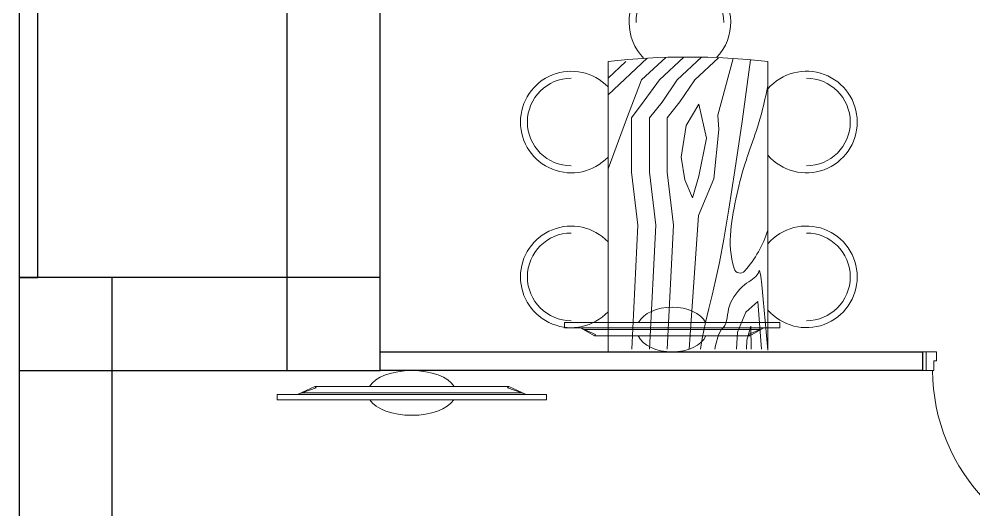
# Model space of a CAD drawing. Header units: millimetres. Extents: x 0 to 145404, y 0 to 194550.
# Drawn here: x 76875 to 80976, y 105968 to 108075 of the extents above; entities that cross this region are included whole.
import ezdxf

# ---------------------------------------------------------------- set-up
doc = ezdxf.new("R2010")
doc.units = ezdxf.units.MM
doc.linetypes.add('ELGO_LTYPE0', pattern=[0])
for name, color, linetype, lineweight in [('АР - Двери', 126, 'Continuous', 9), ('АР - Наружная стена', 144, 'Continuous', 30), ('АР - Перегородки 80', 32, 'Continuous', 30)]:
    doc.layers.add(name, color=color, linetype=linetype, lineweight=lineweight)
doc.layers.add('АР - мебель', color=7, linetype='Continuous', lineweight=9, true_color=0x787878)

# ---------------------------------------------------------------- blocks, each defined once
blk = doc.blocks.new('ОГ73_на5персон_стол1245х685')
for p, q in [((-623.4, 0), (623.4, 0)), ((623.4, 0), (623.4, -686.7)), ((611.5, -686.7), (-623.4, -686.7))]:
    blk.add_line(p, q)
for points in [[(-641, -247.6), (-544.1, -144.5), (-375.8, -79.3), (-161.9, 0)], [(-637.5, -167.6), (-480, 0)], [(-623.4, -76.3), (-551.7, 0)], [(-642.4, -325.5), (-544.1, -220.8), (-454.9, -155.6), (-381.8, -101.3), (-148.4, -101.3), (79.6, -128.4), (611.5, -101.7)], [(-641.9, -401.2), (-544.1, -297.1), (-448.3, -231.9), (-381.8, -177.6), (-148.4, -177.6), (79.6, -204.7), (611.5, -178)], [(-639.6, -475.1), (-544.1, -373.4), (-450.5, -308.2), (-381.8, -253.9), (-148.4, -253.9), (79.6, -281), (611.5, -254.3)], [(-636.3, -537.6), (-393.5, -471.9), (-331.8, -476.1), (-120.1, -454.3), (37.3, -389.1), (611.5, -347.9)], [(611.5, -397.2), (566.5, -404.8), (497, -419.1), (437.5, -433.1), (380, -447.3), (316.4, -462.2), (239, -478.6), (139.9, -497.4), (11.2, -519.3), (-154.9, -545.1), (-366.3, -575.5), (-630.8, -611.4)], [(611.5, -459.1), (596.2, -461.8), (550.2, -474.8), (528.9, -486), (519.4, -494.9), (510.6, -501.6), (500.5, -506.3), (489.4, -509.5), (477.5, -511.8), (464.9, -513.7), (451.9, -515.6), (438.7, -518), (425.4, -521.5), (412.3, -526.5), (399.4, -532.7), (387, -540.1), (375.2, -548.4), (364.1, -557.3), (353.7, -566.7), (344.3, -576.3), (336, -585.9), (328.9, -595.3), (322.6, -604.3), (316.9, -612.9), (311.5, -620.8), (306.1, -628.1), (300.3, -634.4), (293.8, -639.8), (286.3, -644.1), (278.5, -647.3), (274.5, -649.9), (279.3, -652.4), (298.2, -655.6), (336.1, -660), (398.2, -666.3), (489.7, -674.9), (615.5, -686.7)], [(611.5, -552), (538.5, -556.7), (452.3, -591.2), (406.4, -642.9), (611.5, -658.6)], [(611.5, -594.6), (572.9, -595.9), (512.6, -613.2), (611.5, -614.5)]]:
    blk.add_lwpolyline(points)
blk.add_lwpolyline([(-440.4, -390.3), (-348.1, -335.9), (-212.4, -314.2), (-114.7, -330.5), (-38.7, -363.1), (-131, -390.3), (-293.8, -422.9)], close=True)
blk.add_lwpolyline([(-519, -686.7, 0.011376), (-404.4, -659.9, 0.016637), (-327.1, -637.1, 0.004562), (-267.2, -616.7, -0.004114), (-200.8, -594, -0.052088), (102.6, -527.2, -0.099515), (265.7, -541.2, -0.590932), (275.9, -587, -0.103124), (100.7, -686.7)], format="xyb")
for centre, radius, start, end in [((-363.4, 157.9), 218.2, 313.6617, 226.3383), ((301.2, 157.9), 218.2, 313.6617, 226.3383), ((-363.4, 157.9), 188.2, 0, 180), ((301.2, 157.9), 188.2, 0, 180), ((2457.2, -343.3), 3099.7, 173.6403, 186.3597), ((-791, -308.7), 218.2, 44.9911, 313.786), ((-791, -308.7), 188.2, 90, 270), ((-363.4, -852.1), 218.2, 130.7329, 49.2671), ((301.2, -852.1), 218.2, 130.7329, 49.2671), ((-363.4, -852.1), 188.2, 180, 0), ((301.2, -852.1), 188.2, 180, 0)]:
    blk.add_arc(centre, radius, start, end)
blk = doc.blocks.new('*U174')
at = {"color": 0, "linetype": 'ELGO_LTYPE0'}
for p, q in [((-126.3, -578.5), (-126.3, 578.5)), ((-126.3, 578.5), (-103.1, 578.5)), ((-103.1, 578.5), (-103.1, -578.5)), ((-103.1, 491.5), (-68.5, 417.2)), ((-103.1, 489.1), (-96.1, 471.8)), ((-96.1, 471.8), (-96.1, -471.8)), ((-74.4, 410.8), (-96.1, 471.8)), ((-68.5, 417.2), (-74.4, 410.8)), ((-68.5, -417.2), (-68.5, 417.2)), ((-103.1, -491.5), (-68.5, -417.2)), ((-74.4, -410.8), (-96.1, -471.8)), ((-68.5, -417.2), (-74.4, -410.8)), ((-96.1, -471.8), (-103.1, -489.1)), ((-103.1, -578.5), (-126.3, -578.5))]:
    blk.add_line(p, q, dxfattribs=at)
for start_param, end_param in [(0.31972, 2.821873), (3.433141, 5.991637)]:
    blk.add_ellipse((-96.1, 0), major_axis=(0, 189.6), ratio=0.506784, start_param=start_param, end_param=end_param, dxfattribs=at)
blk = doc.blocks.new('*U206')
at = {"ltscale": 100}
for p, q in [((15, 37.5), (15, -42.5)), ((46, 37.5), (15, 37.5)), ((48, -4.5), (48, 35.5)), ((852, -4.5), (852, 37.5)), ((852, 37.5), (885, 37.5)), ((885, 37.5), (885, -42.5)), ((60, -4.5), (48, -4.5)), ((60, -42.5), (60, -4.5)), ((840, -42.5), (840, -4.5)), ((840, -4.5), (852, -4.5)), ((15, -42.5), (60, -42.5)), ((885, -42.5), (840, -42.5))]:
    blk.add_line(p, q, dxfattribs=at)
for points in [[(54.4, 38.9), (82.7, 10.6), (648, 575.9), (619.7, 604.2)], [(15, -42.5), (0, -42.5), (0, 37.5), (15, 37.5)], [(885, -42.5), (900, -42.5), (900, 37.5), (885, 37.5)]]:
    blk.add_lwpolyline(points, close=True, dxfattribs=at)
blk.add_circle((48, 37.5), 2, dxfattribs=at)
blk.add_arc((56.7, 37.5), 800, 0, 44.865, dxfattribs=at)
blk = doc.blocks.new('*U162')
at = {"color": 0, "linetype": 'ELGO_LTYPE0'}
for p, q in [((-126.3, -578.5), (-126.3, 578.5)), ((-126.3, 578.5), (-103.1, 578.5)), ((-103.1, 578.5), (-103.1, -578.5)), ((-103.1, 491.5), (-68.5, 417.2)), ((-103.1, 489.1), (-96.1, 471.8)), ((-96.1, 471.8), (-96.1, -471.8)), ((-74.4, 410.8), (-96.1, 471.8)), ((-68.5, 417.2), (-74.4, 410.8)), ((-68.5, -417.2), (-68.5, 417.2)), ((-103.1, -491.5), (-68.5, -417.2)), ((-74.4, -410.8), (-96.1, -471.8)), ((-68.5, -417.2), (-74.4, -410.8)), ((-96.1, -471.8), (-103.1, -489.1)), ((-103.1, -578.5), (-126.3, -578.5))]:
    blk.add_line(p, q, dxfattribs=at)
for start_param, end_param in [(0.31972, 2.821873), (3.433141, 5.991637)]:
    blk.add_ellipse((-96.1, 0), major_axis=(0, 189.6), ratio=0.506784, start_param=start_param, end_param=end_param, dxfattribs=at)
blk = doc.blocks.new('Квартира 2К 9900 тип 9')
at = {"layer": 'АР - Наружная стена'}
for points in [[(5900, 6880), (5900, 3220), (5500, 3220), (5500, 6880)], [(5500, 3620), (7050, 3620), (7050, 3220), (5500, 3220)], [(7050, 3620), (7050, 0), (6650, 0), (6650, 3620)]]:
    blk.add_lwpolyline(points, close=True, dxfattribs=at)
at = {"layer": 'АР - Перегородки 80'}
for points in [[(7050, 6480), (7050, 3620), (6970, 3620), (6970, 6480)], [(5500, 3220), (5500, 3300), (3170, 3300), (3170, 3220)]]:
    blk.add_lwpolyline(points, close=True, dxfattribs=at)
at = {"layer": 'АР - Двери', "xscale": -1, "rotation": 180}
blk.add_blockref('*U206', (2270, 3257.5, 0), dxfattribs=at)
at = {"layer": 'АР - мебель'}
for name, p, rotation in [('ОГ73_на5персон_стол1245х685', (4520.9, 3923.4, 0), 270), ('*U162', (5363.5, 3220, 0), 90)]:
    blk.add_blockref(name, p, dxfattribs=dict(at, rotation=rotation))
at = {"layer": 'АР - мебель', "yscale": 0.8, "rotation": 270}
blk.add_blockref('*U174', (4245.6, 3300, 0), dxfattribs=at)
blk = doc.blocks.new('V_Section_2')
blk.add_blockref('Квартира 2К 9900 тип 9', (8950, -35700))

msp = doc.modelspace()

# ---------------------------------------------------------------- block references
at = {"xscale": -1}
msp.add_blockref('V_Section_2', (92875.5, 139046.1, 0), dxfattribs=at)

doc.saveas('drawing.dxf')
